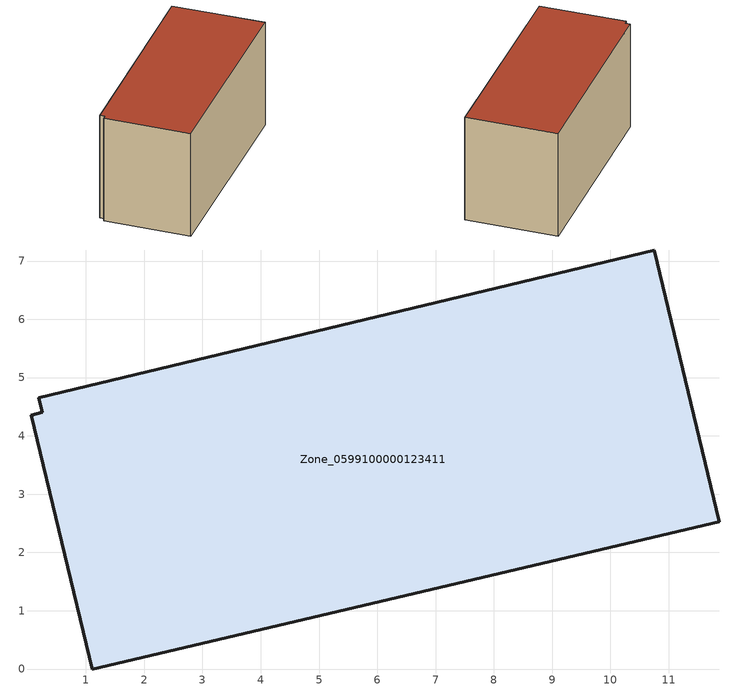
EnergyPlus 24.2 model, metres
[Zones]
Zone_0599100000123411
 floor ground (C_G): 11.87,2.52 1.11,0 0.06,4.35 0.25,4.4 0.19,4.66 10.75,7.19 z0
 wall outside (C_F): 11.87,2.52 10.75,7.19 0.19,4.66 0.25,4.4 0.06,4.35 1.11,0 11.87,2.52 z0:5.82
 roof outside (C_R): 1.11,0 11.87,2.52 10.75,7.19 0.19,4.66 0.25,4.4 0.06,4.35 z5.82
[BUILDING]
Pand.0599100000123411: North Axis=0; Terrain=City; Loads Convergence Tolerance Value=0.04; Temperature Convergence Tolerance Value=0.4; Solar Distribution=FullExterior; Maximum Number of Warmup Days=25; Minimum Number of Warmup Days=1
[Site:Location]
Rotterdam.The.Hague.AP_ZH_NLD Design_Conditions: Latitude=51.96; Longitude=4.45; Time Zone=1; Elevation=-4.5
[SITE:GROUNDTEMPERATURE:BUILDINGSURFACE]
18, 18, 18, 18, 18, 18, 18, 18, 18, 18, 18, 18
[MATERIAL] Thermal Absorptance=0.9; Solar Absorptance=0.7; Visible Absorptance=0.7
Name | Roughness | Thickness | Conductivity | Density | Specific Heat
G.TI.1975-1991 | MediumSmooth | 0.15 | 0.288461 | 540 | 1210
F.TI.1975-1991 | Rough | 0.3 | 0.230769 | 1920 | 840
R.TI.1975-1991 | MediumRough | 0.2 | 0.153846 | 1500 | 1000
[CONSTRUCTION]
C_G: G.TI.1975-1991
C_F: F.TI.1975-1991
C_R: R.TI.1975-1991
[ZONE]
Zone_0599100000123411: Type=1; Multiplier=1; Ceiling Height=Autocalculate; Volume=Autocalculate; Floor Area=autocalculate; Part of Total Floor Area=Yes
[ZONEINFILTRATION:DESIGNFLOWRATE]
Infil_Zone_0599100000123411: Zone or ZoneList or Space or SpaceList=Zone_0599100000123411; Schedule=AlwaysOn; Design Flow Rate Calculation Method=Flow/Area; Flow Rate per Floor Area=0.003; Constant Term Coefficient=1; Temperature Term Coefficient=0; Velocity Term Coefficient=0; Velocity Squared Term Coefficient=0
[HVACTEMPLATE:ZONE:IDEALLOADSAIRSYSTEM]
Zone_0599100000123411: Maximum Heating Supply Air Temperature=50; Minimum Cooling Supply Air Temperature=13; Maximum Heating Supply Air Humidity Ratio=0.0156; Minimum Cooling Supply Air Humidity Ratio=0.0077; Heating Limit=NoLimit; Cooling Limit=NoLimit; Dehumidification Control Type=ConstantSensibleHeatRatio; Cooling Sensible Heat Ratio=0.7; Dehumidification Setpoint=60; Humidification Control Type=None; Humidification Setpoint=30; Outdoor Air Method=None; Outdoor Air Flow Rate per Person=0.00944; Outdoor Air Flow Rate per Zone Floor Area=0; Outdoor Air Flow Rate per Zone=0; Demand Controlled Ventilation Type=None; Outdoor Air Economizer Type=NoEconomizer; Heat Recovery Type=None; Sensible Heat Recovery Effectiveness=0.7; Latent Heat Recovery Effectiveness=0.65
[ZONECONTROL:THERMOSTAT]
ThermostatControl_Zone_0599100000123411: Zone or ZoneList=Zone_0599100000123411; Control Type Schedule=DualSetpointControlType; Control 1=Thermostat_Zone_0599100000123411; Temperature Difference Between Cutout And Setpoint=0
[THERMOSTATSETPOINT:DUALSETPOINT]
Thermostat_Zone_0599100000123411: Heating Setpoint Temperature Schedule=HeatingSetpoint_Zone_0599100000123411; Cooling Setpoint Temperature Schedule=CoolingSetpoint_Zone_0599100000123411
[SCHEDULE:COMPACT]
HeatingSetpoint_Zone_0599100000123411: Through: 12/31, For: AllDays, Until: 24:00, 21
CoolingSetpoint_Zone_0599100000123411: Through: 12/31, For: AllDays, Until: 24:00, 24
DualSetpointControlType: Through: 12/31, For: AllDays, Until: 24:00, 4
AlwaysOn: Through: 12/31, For: AllDays, Until: 24:00, 1
